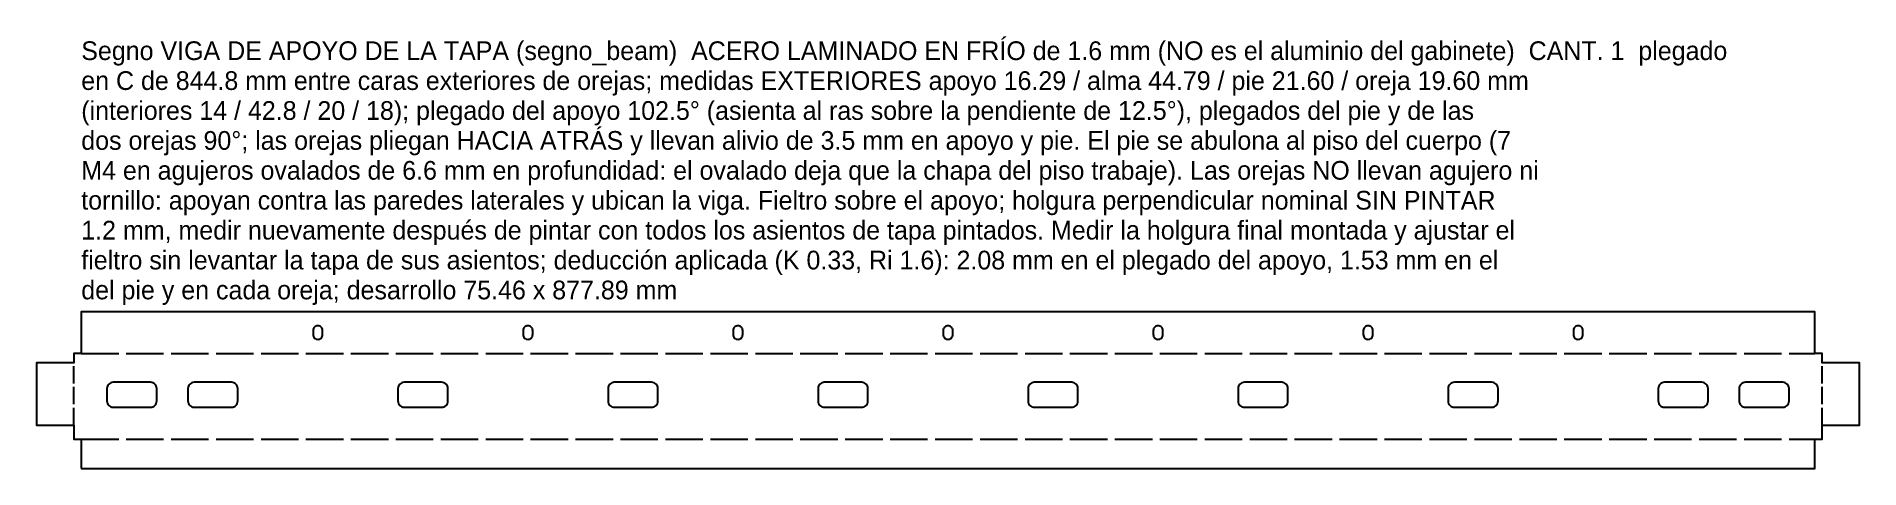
# Model space of a CAD drawing. Header units: millimetres. Extents: x 0 to 878, y 0 to 208.
import ezdxf

# ---------------------------------------------------------------- set-up
doc = ezdxf.new("R2010")
doc.units = ezdxf.units.MM
doc.header["$LTSCALE"] = 14.2
doc.linetypes.add('DASHED', pattern=[1.524, 1.27, -0.254])
for name, color, linetype in [('BEND', 4, 'DASHED'), ('CUT', 7, 'Continuous'), ('NOTE', 8, 'Continuous')]:
    doc.layers.add(name, color=color, linetype=linetype)

msp = doc.modelspace()

# ---------------------------------------------------------------- linework, layer by layer
at = {"layer": 'BEND'}
for points in [[(21.57, 55.39), (856.31, 55.39)], [(21.57, 14.21), (856.31, 14.21)]]:
    msp.add_lwpolyline(points, dxfattribs=at)
at = {"layer": 'BEND', "ltscale": 0.46209}
for points in [[(18.07, 20.92), (18.07, 50.92)], [(859.81, 20.92), (859.81, 50.92)]]:
    msp.add_lwpolyline(points, dxfattribs=at)
at = {"layer": 'CUT'}
msp.add_lwpolyline([(21.57, 0), (856.31, 0), (856.31, 14.21), (859.81, 14.21), (859.81, 20.92), (877.89, 20.92), (877.89, 50.92), (859.81, 50.92), (859.81, 55.39), (856.31, 55.39), (856.31, 75.46), (21.57, 75.46), (21.57, 55.39), (18.07, 55.39), (18.07, 50.92), (0, 50.92), (0, 20.92), (18.07, 20.92), (18.07, 14.21), (21.57, 14.21)], close=True, dxfattribs=at)
for points in [[(135.51, 62.16, 0.414214), (137.81, 64.46), (137.81, 66.46, 0.414214), (135.51, 68.76, 0.414214), (133.21, 66.46), (133.21, 64.46, 0.414214)], [(236.66, 62.16, 0.414214), (238.96, 64.46), (238.96, 66.46, 0.414214), (236.66, 68.76, 0.414214), (234.36, 66.46), (234.36, 64.46, 0.414214)], [(337.8, 62.16, 0.414214), (340.1, 64.46), (340.1, 66.46, 0.414214), (337.8, 68.76, 0.414214), (335.5, 66.46), (335.5, 64.46, 0.414214)], [(438.94, 62.16, 0.414214), (441.24, 64.46), (441.24, 66.46, 0.414214), (438.94, 68.76, 0.414214), (436.64, 66.46), (436.64, 64.46, 0.414214)], [(540.09, 62.16, 0.414214), (542.39, 64.46), (542.39, 66.46, 0.414214), (540.09, 68.76, 0.414214), (537.79, 66.46), (537.79, 64.46, 0.414214)], [(641.23, 62.16, 0.414214), (643.53, 64.46), (643.53, 66.46, 0.414214), (641.23, 68.76, 0.414214), (638.93, 66.46), (638.93, 64.46, 0.414214)], [(742.37, 62.16, 0.414214), (744.67, 64.46), (744.67, 66.46, 0.414214), (742.37, 68.76, 0.414214), (740.07, 66.46), (740.07, 64.46, 0.414214)], [(36.94, 29.52), (54.94, 29.52, 0.414214), (57.94, 32.52), (57.94, 38.52, 0.414214), (54.94, 41.52), (36.94, 41.52, 0.414214), (33.94, 38.52), (33.94, 32.52, 0.414214)], [(75.94, 29.52), (93.94, 29.52, 0.414214), (96.94, 32.52), (96.94, 38.52, 0.414214), (93.94, 41.52), (75.94, 41.52, 0.414214), (72.94, 38.52), (72.94, 32.52, 0.414214)], [(177.09, 29.52), (195.09, 29.52, 0.414214), (198.09, 32.52), (198.09, 38.52, 0.414214), (195.09, 41.52), (177.09, 41.52, 0.414214), (174.09, 38.52), (174.09, 32.52, 0.414214)], [(278.23, 29.52), (296.23, 29.52, 0.414214), (299.23, 32.52), (299.23, 38.52, 0.414214), (296.23, 41.52), (278.23, 41.52, 0.414214), (275.23, 38.52), (275.23, 32.52, 0.414214)], [(379.37, 29.52), (397.37, 29.52, 0.414214), (400.37, 32.52), (400.37, 38.52, 0.414214), (397.37, 41.52), (379.37, 41.52, 0.414214), (376.37, 38.52), (376.37, 32.52, 0.414214)], [(480.51, 29.52), (498.51, 29.52, 0.414214), (501.51, 32.52), (501.51, 38.52, 0.414214), (498.51, 41.52), (480.51, 41.52, 0.414214), (477.51, 38.52), (477.51, 32.52, 0.414214)], [(581.66, 29.52), (599.66, 29.52, 0.414214), (602.66, 32.52), (602.66, 38.52, 0.414214), (599.66, 41.52), (581.66, 41.52, 0.414214), (578.66, 38.52), (578.66, 32.52, 0.414214)], [(682.8, 29.52), (700.8, 29.52, 0.414214), (703.8, 32.52), (703.8, 38.52, 0.414214), (700.8, 41.52), (682.8, 41.52, 0.414214), (679.8, 38.52), (679.8, 32.52, 0.414214)], [(783.94, 29.52), (801.94, 29.52, 0.414214), (804.94, 32.52), (804.94, 38.52, 0.414214), (801.94, 41.52), (783.94, 41.52, 0.414214), (780.94, 38.52), (780.94, 32.52, 0.414214)], [(822.94, 29.52), (840.94, 29.52, 0.414214), (843.94, 32.52), (843.94, 38.52, 0.414214), (840.94, 41.52), (822.94, 41.52, 0.414214), (819.94, 38.52), (819.94, 32.52, 0.414214)]]:
    msp.add_lwpolyline(points, format="xyb", close=True, dxfattribs=at)

# ---------------------------------------------------------------- texts
at = {"layer": 'NOTE'}
for s, p in [('Segno VIGA DE APOYO DE LA TAPA (segno_beam)  ACERO LAMINADO EN FRÍO de 1.6 mm (NO es el aluminio del gabinete)  CANT. 1  plegado', (21.57, 196.66)), ('en C de 844.8 mm entre caras exteriores de orejas; medidas EXTERIORES apoyo 16.29 / alma 44.79 / pie 21.60 / oreja 19.60 mm', (21.57, 182.26)), ('(interiores 14 / 42.8 / 20 / 18); plegado del apoyo 102.5° (asienta al ras sobre la pendiente de 12.5°), plegados del pie y de las', (21.57, 167.86)), ('dos orejas 90°; las orejas pliegan HACIA ATRÁS y llevan alivio de 3.5 mm en apoyo y pie. El pie se abulona al piso del cuerpo (7', (21.57, 153.46)), ('M4 en agujeros ovalados de 6.6 mm en profundidad: el ovalado deja que la chapa del piso trabaje). Las orejas NO llevan agujero ni', (21.57, 139.06)), ('tornillo: apoyan contra las paredes laterales y ubican la viga. Fieltro sobre el apoyo; holgura perpendicular nominal SIN PINTAR', (21.57, 124.66)), ('1.2 mm, medir nuevamente después de pintar con todos los asientos de tapa pintados. Medir la holgura final montada y ajustar el', (21.57, 110.26)), ('fieltro sin levantar la tapa de sus asientos; deducción aplicada (K 0.33, Ri 1.6): 2.08 mm en el plegado del apoyo, 1.53 mm en el', (21.57, 95.86)), ('del pie y en cada oreja; desarrollo 75.46 x 877.89 mm', (21.57, 81.46))]:
    msp.add_text(s, height=9, dxfattribs=at).set_placement(p)

doc.saveas('drawing.dxf')
